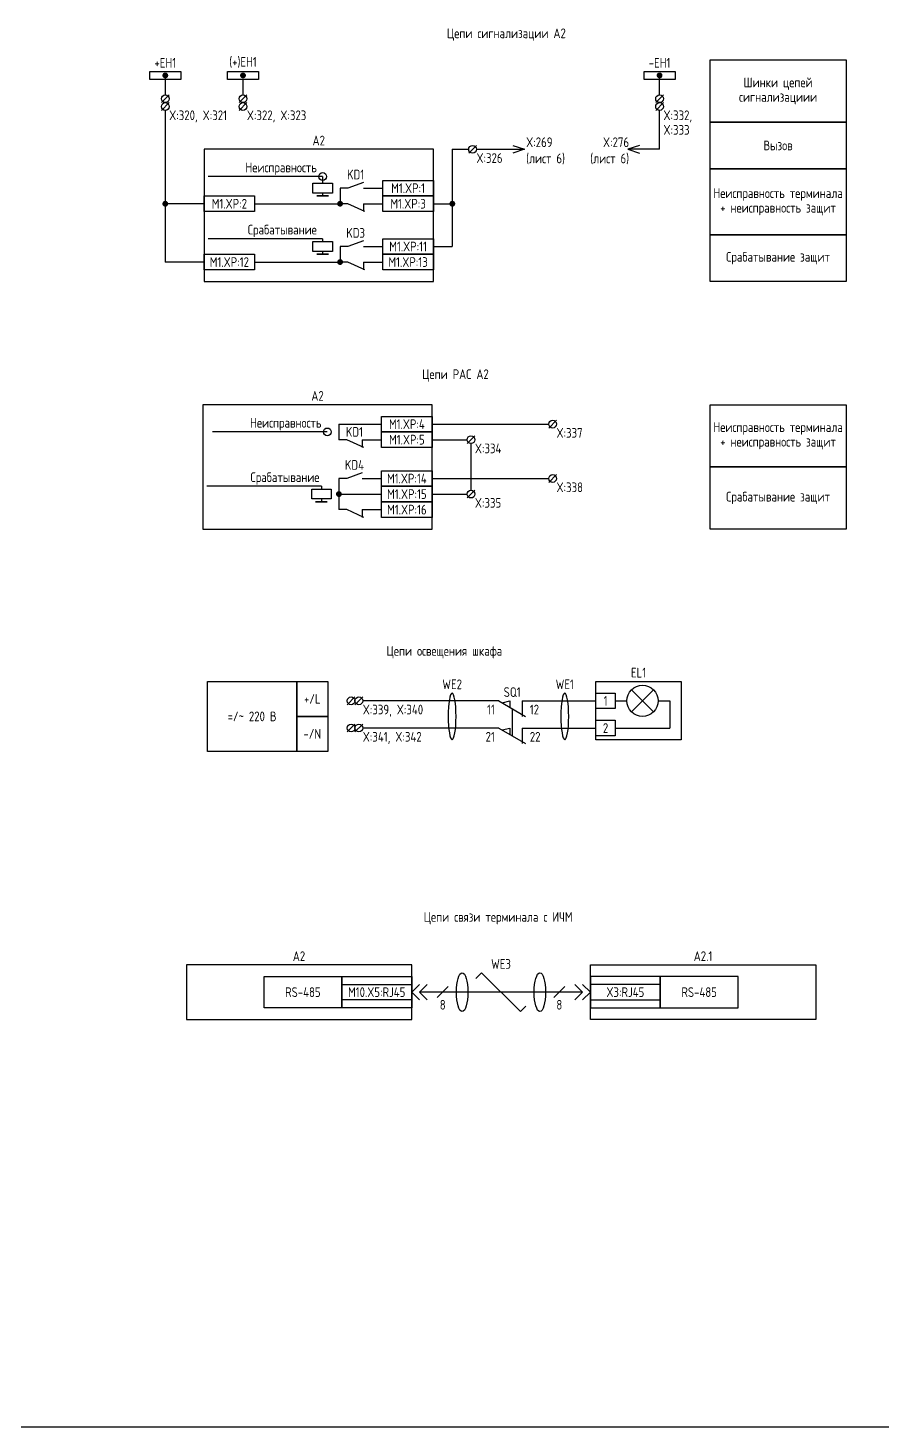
# Model space of a CAD drawing. Header units: millimetres. Extents: x -1533 to 5846, y -90 to 586.
# Drawn here: x 3354.9 to 3574.7, y -90 to 269.9 of the extents above; entities that cross this region are included whole.
import ezdxf

# ---------------------------------------------------------------- set-up
doc = ezdxf.new("R2010")
doc.units = ezdxf.units.MM
doc.styles.add('Gost_type_A', font='GOST_A.TTF')

# ---------------------------------------------------------------- blocks, each defined once
blk = doc.blocks.new('POINT')
at = {"const_width": 0.75}
blk.add_lwpolyline([(-0.375, 0, 1), (0.375, 0, 1)], format="xyb", close=True, dxfattribs=at)
blk = doc.blocks.new('Шинка')
blk.add_lwpolyline([(-4, 1), (4, 1), (4, -1), (-4, -1)], close=True)
blk.add_blockref('POINT', (0, 0))

msp = doc.modelspace()

# ---------------------------------------------------------------- linework, layer by layer
for p, q in [((3390.23, 257.67), (3390.23, 252.67)), ((3410.23, 256.67), (3410.23, 252.67)), ((3517.46, 252.67), (3517.46, 257.67)), ((3391.23, 252.67), (3389.23, 250.67)), ((3411.23, 252.67), (3409.23, 250.67)), ((3518.46, 252.67), (3516.46, 250.67)), ((3391.23, 250.67), (3389.23, 248.67)), ((3390.23, 248.67), (3390.23, 209.67)), ((3411.23, 250.67), (3409.23, 248.67)), ((3518.46, 250.67), (3516.46, 248.67)), ((3517.46, 250.67), (3517.46, 250.68)), ((3517.46, 250.67), (3517.46, 250.68)), ((3517.46, 238.67), (3517.46, 248.67)), ((3464.11, 238.67), (3468.32, 238.67)), ((3464.11, 238.67), (3464.11, 213.67)), ((3470.32, 239.67), (3468.32, 237.67)), ((3470.32, 238.67), (3482.65, 238.67)), ((3517.46, 238.67), (3509.33, 238.67)), ((3430.73, 231.67), (3401.23, 231.67)), ((3430.73, 231.67), (3430.73, 229.92)), ((3430.73, 227.42), (3430.73, 226.67)), ((3400.23, 224.67), (3390.23, 224.67)), ((3441.23, 224.67), (3441.23, 222.67)), ((3459.23, 224.67), (3464.11, 224.67)), ((3430.73, 215.67), (3401.23, 215.67)), ((3430.73, 215.67), (3430.73, 214.92)), ((3430.73, 212.42), (3430.73, 211.67)), ((3459.23, 213.67), (3464.11, 213.67)), ((3400.23, 209.67), (3390.23, 209.67)), ((3441.23, 209.67), (3441.23, 207.67)), ((3431.92, 165.98), (3402.42, 165.98)), ((3434.92, 167.98), (3434.92, 163.98)), ((3458.92, 167.98), (3488.92, 167.98)), ((3490.92, 168.98), (3488.92, 166.98)), ((3440.92, 163.98), (3440.92, 161.98)), ((3458.92, 163.98), (3467.92, 163.98)), ((3469.92, 164.98), (3467.92, 162.98)), ((3468.92, 162.98), (3468.92, 150.98)), ((3490.92, 154.98), (3488.92, 152.98)), ((3430.42, 151.98), (3400.92, 151.98)), ((3430.42, 151.98), (3430.42, 151.23)), ((3458.92, 153.98), (3488.92, 153.98)), ((3430.42, 148.73), (3430.42, 147.98)), ((3458.92, 149.98), (3467.92, 149.98)), ((3469.92, 150.98), (3467.92, 148.98)), ((3440.92, 145.98), (3440.92, 143.98)), ((3439.06, 97.8), (3437.06, 95.8)), ((3441.06, 97.8), (3439.06, 95.8)), ((3510.23, 99.63), (3515.89, 93.97)), ((3515.89, 99.63), (3510.23, 93.97)), ((3476.06, 96.8), (3441.07, 96.8)), ((3476.06, 96.8), (3482.98, 92.8)), ((3476.92, 96.3), (3478.92, 96.8)), ((3478.92, 96.8), (3478.92, 95.15)), ((3482.06, 96.8), (3482.06, 92.8)), ((3482.06, 96.8), (3501.06, 96.8)), ((3506.06, 96.8), (3509.06, 96.8)), ((3517.06, 96.8), (3520.06, 96.8)), ((3520.06, 96.8), (3520.06, 89.8)), ((3439.06, 90.8), (3437.06, 88.8)), ((3441.06, 90.8), (3439.06, 88.8)), ((3476.06, 89.8), (3441.07, 89.8)), ((3476.06, 89.8), (3482.98, 85.8)), ((3476.92, 89.3), (3478.92, 89.8)), ((3478.92, 89.8), (3478.92, 88.15)), ((3482.06, 89.8), (3482.06, 85.8)), ((3482.06, 89.8), (3501.06, 89.8)), ((3506.06, 89.8), (3520.06, 89.8)), ((3470.18, 25.41), (3471.65, 26.87)), ((3471.65, 26.87), (3481.65, 16.87)), ((3453.65, 21.87), (3455.65, 23.87)), ((3453.65, 21.87), (3455.65, 23.87)), ((3453.65, 21.87), (3455.65, 19.87)), ((3453.65, 21.87), (3455.65, 19.87)), ((3455.65, 21.87), (3457.65, 23.87)), ((3455.65, 21.87), (3457.65, 23.87)), ((3497.65, 21.87), (3455.65, 21.87)), ((3455.65, 21.87), (3457.65, 19.87)), ((3455.65, 21.87), (3457.65, 19.87)), ((3463.06, 23.29), (3460.24, 20.46)), ((3493.06, 23.29), (3490.24, 20.46)), ((3497.65, 21.87), (3495.65, 23.87)), ((3497.65, 21.87), (3495.65, 23.87)), ((3497.65, 21.87), (3495.65, 19.87)), ((3497.65, 21.87), (3495.65, 19.87)), ((3499.65, 21.87), (3497.65, 23.87)), ((3499.65, 21.87), (3497.65, 23.87)), ((3499.65, 21.87), (3497.65, 19.87)), ((3499.65, 21.87), (3497.65, 19.87)), ((3481.65, 16.87), (3483.06, 18.29))]:
    msp.add_line(p, q)
at = {"ltscale": 1.08}
for p, q in [((3437.23, 228.67), (3435.23, 228.67)), ((3435.23, 228.67), (3435.23, 224.67)), ((3441.23, 228.67), (3446.23, 228.67)), ((3413.23, 224.67), (3435.23, 224.67)), ((3437.23, 224.67), (3435.23, 224.67)), ((3441.23, 224.67), (3446.23, 224.67)), ((3437.23, 213.67), (3435.23, 213.67)), ((3435.23, 213.67), (3435.23, 209.67)), ((3441.23, 213.67), (3446.23, 213.67)), ((3413.23, 209.67), (3435.23, 209.67)), ((3437.23, 209.67), (3435.23, 209.67)), ((3441.23, 209.67), (3446.23, 209.67)), ((3434.92, 167.98), (3445.92, 167.98)), ((3436.92, 163.98), (3434.92, 163.98)), ((3440.92, 163.98), (3445.92, 163.98)), ((3436.92, 153.98), (3434.92, 153.98)), ((3434.92, 153.98), (3434.92, 145.98)), ((3440.92, 153.98), (3445.92, 153.98)), ((3434.92, 149.98), (3445.92, 149.98)), ((3436.92, 145.98), (3434.92, 145.98)), ((3440.92, 145.98), (3445.92, 145.98))]:
    msp.add_line(p, q, dxfattribs=at)
at = {"ltscale": 4.32}
for p, q in [((3441.23, 230.17), (3437.23, 228.67)), ((3441.62, 222.67), (3437.23, 224.67)), ((3441.23, 215.17), (3437.23, 213.67)), ((3441.62, 207.67), (3437.23, 209.67)), ((3441.31, 161.98), (3436.92, 163.98)), ((3440.92, 155.48), (3436.92, 153.98)), ((3441.31, 143.98), (3436.92, 145.98))]:
    msp.add_line(p, q, dxfattribs=at)
at = {"ltscale": 0.5}
msp.add_line((3479.52, 94.8), (3479.52, 87.8), dxfattribs=at)
for points in [[(-1533, 586), (5845.64, 586), (5845.64, -90), (-1533, -90)], [(3565.46, 245.67), (3530.46, 245.67), (3530.46, 261.67), (3565.46, 261.67)], [(3565.46, 233.67), (3530.46, 233.67), (3530.46, 245.67), (3565.46, 245.67)], [(3400.23, 204.67), (3459.23, 204.67), (3459.23, 238.67), (3400.23, 238.67)], [(3446.23, 230.67), (3459.23, 230.67), (3459.23, 226.67), (3446.23, 226.67)], [(3565.46, 216.67), (3530.46, 216.67), (3530.46, 233.67), (3565.46, 233.67)], [(3433.23, 229.92), (3433.23, 227.42), (3428.23, 227.42), (3428.23, 229.92)], [(3400.23, 226.67), (3413.23, 226.67), (3413.23, 222.67), (3400.23, 222.67)], [(3432.23, 226.67), (3429.23, 226.67)], [(3446.23, 226.67), (3459.23, 226.67), (3459.23, 222.67), (3446.23, 222.67)], [(3565.46, 204.67), (3530.46, 204.67), (3530.46, 216.67), (3565.46, 216.67)], [(3433.23, 214.92), (3433.23, 212.42), (3428.23, 212.42), (3428.23, 214.92)], [(3446.23, 215.67), (3459.23, 215.67), (3459.23, 211.67), (3446.23, 211.67)], [(3400.23, 211.67), (3413.23, 211.67), (3413.23, 207.67), (3400.23, 207.67)], [(3432.23, 211.67), (3429.23, 211.67)], [(3446.23, 211.67), (3459.23, 211.67), (3459.23, 207.67), (3446.23, 207.67)], [(3399.92, 140.98), (3458.92, 140.98), (3458.92, 172.98), (3399.92, 172.98)], [(3565.46, 156.98), (3530.46, 156.98), (3530.46, 172.98), (3565.46, 172.98)], [(3445.92, 169.98), (3458.92, 169.98), (3458.92, 165.98), (3445.92, 165.98)], [(3445.92, 165.98), (3458.92, 165.98), (3458.92, 161.98), (3445.92, 161.98)], [(3445.92, 155.98), (3458.92, 155.98), (3458.92, 151.98), (3445.92, 151.98)], [(3565.46, 140.98), (3530.46, 140.98), (3530.46, 156.98), (3565.46, 156.98)], [(3432.92, 151.23), (3432.92, 148.73), (3427.92, 148.73), (3427.92, 151.23)], [(3445.92, 151.98), (3458.92, 151.98), (3458.92, 147.98), (3445.92, 147.98)], [(3431.92, 147.98), (3428.92, 147.98)], [(3445.92, 147.98), (3458.92, 147.98), (3458.92, 143.98), (3445.92, 143.98)], [(3424.06, 83.8), (3401.06, 83.8), (3401.06, 101.8), (3424.06, 101.8)], [(3432.06, 92.8), (3424.06, 92.8), (3424.06, 101.8), (3432.06, 101.8)], [(3501.06, 101.8), (3523.06, 101.8), (3523.06, 86.8), (3501.06, 86.8)], [(3501.06, 98.8), (3506.06, 98.8), (3506.06, 94.8), (3501.06, 94.8)], [(3432.06, 83.8), (3424.06, 83.8), (3424.06, 92.8), (3432.06, 92.8)], [(3501.06, 91.8), (3506.06, 91.8), (3506.06, 87.8), (3501.06, 87.8)], [(3395.65, 14.87), (3453.65, 14.87), (3453.65, 28.87), (3395.65, 28.87)], [(3557.65, 14.87), (3499.65, 14.87), (3499.65, 28.87), (3557.65, 28.87)], [(3415.65, 25.87), (3435.65, 25.87), (3435.65, 17.87), (3415.65, 17.87)], [(3435.65, 25.87), (3453.65, 25.87), (3453.65, 17.87), (3435.65, 17.87)], [(3517.65, 25.87), (3499.65, 25.87), (3499.65, 17.87), (3517.65, 17.87)], [(3537.65, 25.87), (3517.65, 25.87), (3517.65, 17.87), (3537.65, 17.87)], [(3435.65, 23.87), (3453.65, 23.87), (3453.65, 19.87), (3435.65, 19.87)], [(3517.65, 23.87), (3499.65, 23.87), (3499.65, 19.87), (3517.65, 19.87)]]:
    msp.add_lwpolyline(points, close=True)
for points in [[(3479.65, 239.67), (3482.65, 238.67), (3479.65, 237.67)], [(3512.33, 239.67), (3509.33, 238.67), (3512.33, 237.67)]]:
    msp.add_lwpolyline(points)
for centre, radius in [((3390.23, 251.67), 1), ((3410.23, 251.67), 1), ((3517.46, 251.67), 1), ((3390.23, 249.67), 1), ((3410.23, 249.67), 1), ((3517.46, 249.67), 1), ((3469.32, 238.67), 1), ((3430.73, 231.67), 1), ((3431.92, 165.98), 1), ((3489.92, 167.98), 1), ((3468.92, 163.98), 1), ((3489.92, 153.98), 1), ((3468.92, 149.98), 1), ((3513.06, 96.8), 4), ((3438.06, 96.8), 1), ((3440.06, 96.8), 1), ((3438.06, 89.8), 1), ((3440.06, 89.8), 1)]:
    msp.add_circle(centre, radius)
at = {"extrusion": (0, 0, -1)}
for centre in [(3464.06, 92.8), (3493.06, 92.8)]:
    msp.add_ellipse(centre, major_axis=(0, -6), ratio=0.166667, dxfattribs=at)
for centre in [(3466.65, 21.87), (3486.65, 21.87)]:
    msp.add_ellipse(centre, major_axis=(0, -5), ratio=0.293778)

# ---------------------------------------------------------------- block references
for name, p in [('Шинка', (3390.23, 257.67)), ('Шинка', (3410.23, 257.67)), ('Шинка', (3517.46, 257.67)), ('POINT', (3390.23, 224.67)), ('POINT', (3435.23, 224.67)), ('POINT', (3464.11, 224.67)), ('POINT', (3435.23, 209.67)), ('POINT', (3434.92, 149.98))]:
    msp.add_blockref(name, p)

# ---------------------------------------------------------------- texts
at = {"char_height": 2.5, "style": 'Gost_type_A'}
for s, insert, width, attachment_point, line_spacing_factor in [('Цепи сигнализации А2', (3478.02, 268.17), 197.5, 5, 0.9), ('Шинки цепей сигнализациии', (3547.96, 253.67), 35, 5, 0.9), ('X:320, X:321', (3391.23, 248.67), 16, 1, 0.9), ('X:322, X:323', (3411.23, 248.67), 16, 1, 0.9), ('X:332,\\PX:333', (3518.46, 248.67), 16, 1, 0.9), ('A2', (3429.73, 239.67), 59, 8, 0.9), ('Вызов', (3547.96, 239.67), 35, 5, 0.9), ('Неисправность', (3429.23, 233.67), 37, 6, 0.8), ('Неисправность терминала + неисправность защит', (3547.96, 225.17), 35, 5, 0.9), ('Срабатывание защит', (3547.96, 210.67), 35, 5, 0.9), ('Цепи РАС А2', (3464.92, 180.48), 191.9988, 5, 0.9), ('A2', (3429.42, 173.98), 59, 8, 0.9), ('Неисправность', (3430.42, 167.98), 37, 6, 0.8), ('X:337', (3490.92, 166.98), 8, 1, 0.9), ('Неисправность терминала + неисправность защит', (3547.96, 164.98), 35, 5, 0.9), ('X:334', (3469.92, 162.98), 8, 1, 0.9), ('X:338', (3490.92, 152.98), 8, 1, 0.9), ('X:335', (3469.92, 148.98), 8, 1, 0.9), ('Срабатывание защит', (3547.96, 148.98), 35, 5, 0.9), ('Цепи освещения шкафа', (3462.06, 109.3), 122, 5, 0.9), ('EL1', (3512.05, 102.8), 21.9942, 8, 0.9), ('+/L', (3428.06, 97.3), 8, 5, 0.9), ('=/~ 220 В', (3412.56, 92.8), 23, 5, 0.9), ('X:339, X:340', (3441.06, 95.8), 17.9949, 1, 0.9), ('-/N', (3428.06, 88.3), 8, 5, 0.9), ('X:341, X:342', (3441.06, 88.8), 17.9949, 1, 0.9), ('Цепи связи терминала с ИЧМ', (3475.9, 40.87), 197.5, 5, 0.9), ('A2', (3424.65, 29.87), 58.0002, 8, 0.9), ('A2.1', (3528.65, 29.87), 58.0002, 8, 0.9)]:
    msp.add_mtext(s, dxfattribs=dict(at, insert=insert, width=width, attachment_point=attachment_point, line_spacing_factor=line_spacing_factor))
for s, insert, width, attachment_point in [('+EH1', (3390.23, 259.67), 10, 8), ('(+)EH1', (3410.23, 259.67), 10, 8), ('-EH1', (3517.46, 259.67), 10, 8), ('\\pxql;X:269\\P(лист 6)', (3492.61, 241.74), 19, 2), ('\\pxqr;X:276\\P(лист 6)', (3500.11, 241.74), 19, 2), ('KD1', (3439.23, 232.17), 8, 5), ('M1.XP:1', (3452.73, 228.67), 13, 5), ('M1.XP:2', (3406.73, 224.67), 13, 5), ('M1.XP:3', (3452.73, 224.67), 13, 5), ('KD3', (3439.23, 217.17), 8, 5), ('M1.XP:11', (3452.73, 213.67), 13, 5), ('M1.XP:12', (3406.73, 209.67), 13, 5), ('M1.XP:13', (3452.73, 209.67), 13, 5), ('M1.XP:4', (3452.42, 167.98), 13, 5), ('KD1', (3438.92, 165.98), 8, 5), ('M1.XP:5', (3452.42, 163.98), 13, 5), ('KD4', (3438.92, 157.48), 8, 5), ('M1.XP:14', (3452.42, 153.98), 13, 5), ('M1.XP:15', (3452.42, 149.98), 13, 5), ('M1.XP:16', (3452.42, 145.98), 13, 5), ('WE2', (3464.06, 99.8), 10, 8), ('WE1', (3493.06, 99.8), 10, 8), ('SQ1', (3479.52, 97.8), 10, 8), ('1', (3503.56, 96.8), 5, 5), ('11', (3475.06, 95.8), 6, 3), ('12', (3484.06, 95.8), 6, 1), ('2', (3503.56, 89.8), 5, 5), ('21', (3475.06, 88.8), 6, 3), ('22', (3484.06, 88.8), 6, 1), ('WE3', (3476.65, 27.87), 20, 8), ('RS-485', (3425.65, 21.87), 19.9998, 5), ('M10.X5:RJ45', (3444.65, 21.87), 18.0002, 5), ('X3:RJ45', (3508.65, 21.87), 18.0002, 5), ('RS-485', (3527.65, 21.87), 19.9998, 5), ('8', (3461.65, 19.87), 20, 2), ('8', (3491.65, 19.87), 20, 2)]:
    msp.add_mtext(s, dxfattribs=dict(at, insert=insert, width=width, attachment_point=attachment_point))
at = {"lineweight": 25, "insert": (3470.32, 237.67), "char_height": 2.5, "width": 16, "attachment_point": 1, "line_spacing_factor": 0.9, "style": 'Gost_type_A'}
msp.add_mtext('X:326', dxfattribs=at)
at = {"color": 6, "char_height": 2.5, "width": 37, "attachment_point": 6, "line_spacing_factor": 0.8, "style": 'Gost_type_A'}
for insert in [(3429.23, 217.67), (3429.92, 153.98)]:
    msp.add_mtext('Срабатывание', dxfattribs=dict(at, insert=insert))

doc.saveas('drawing.dxf')
